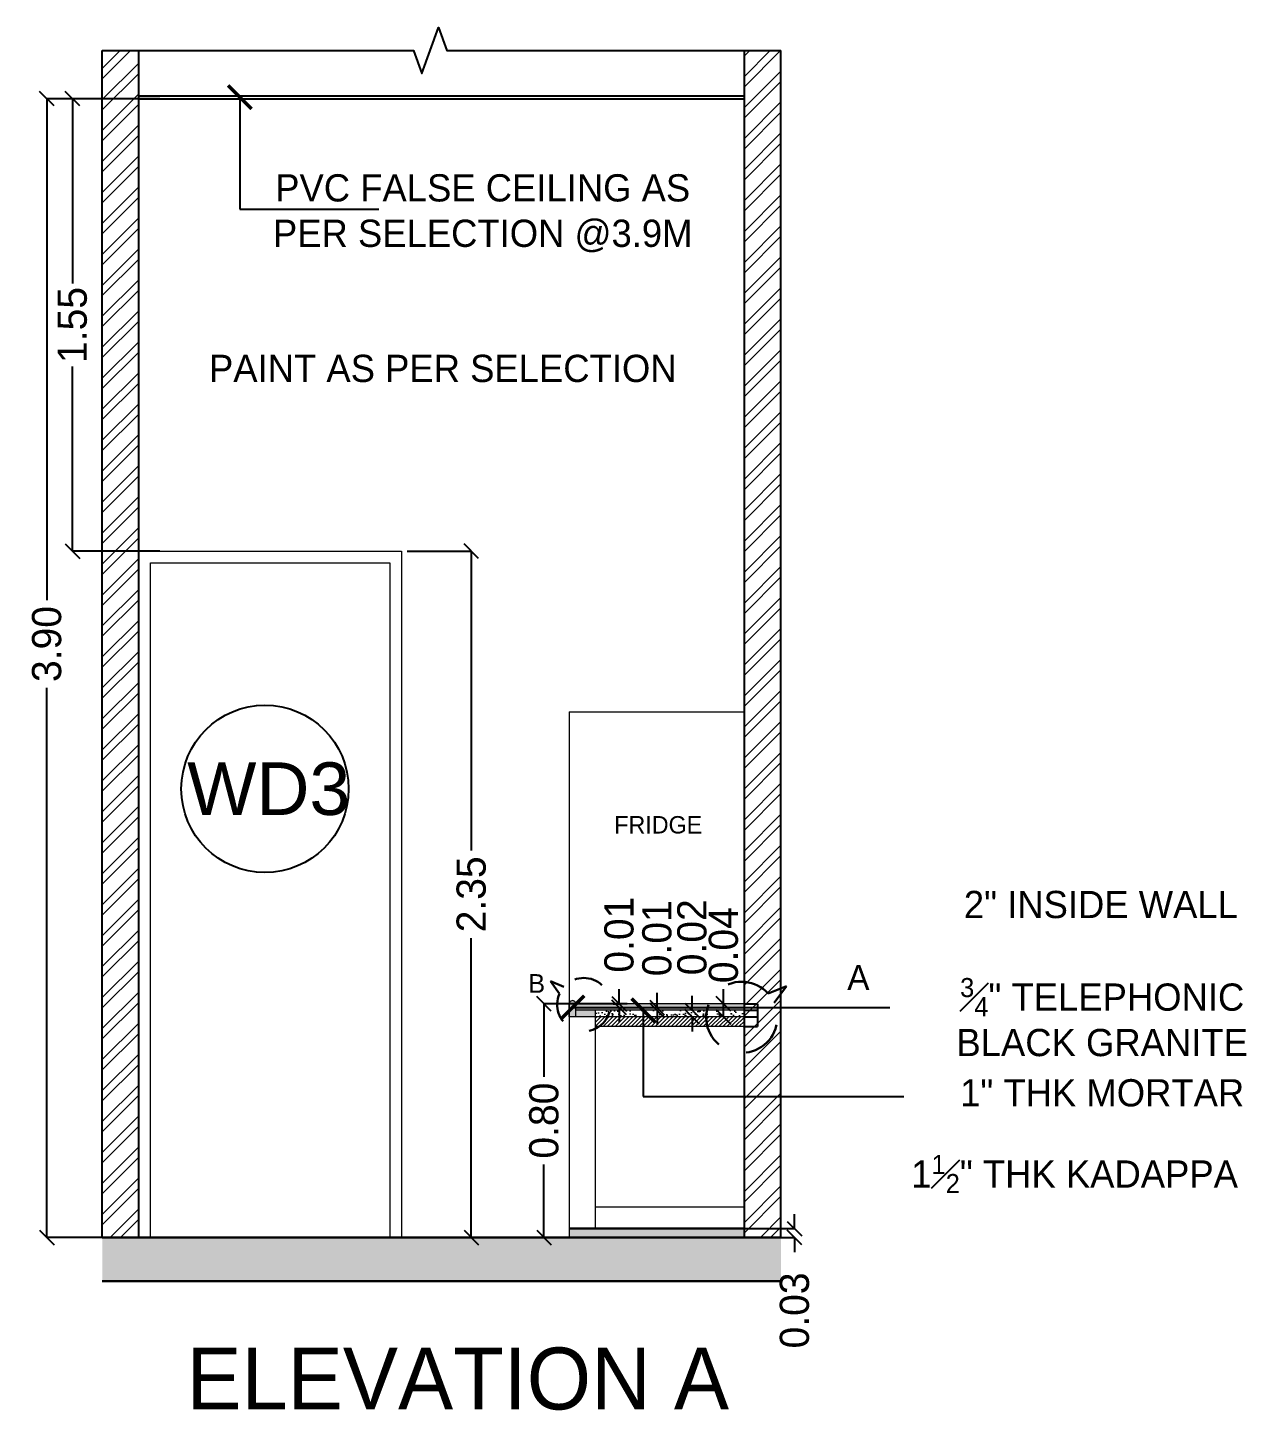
# Model space of a CAD drawing. Header units: metres. Extents: x 494 to 1845, y -666 to 1061.
# Drawn here: x 1405.457 to 1409.633, y 287.882 to 292.618 of the extents above; entities that cross this region are included whole.
import ezdxf

# ---------------------------------------------------------------- set-up
doc = ezdxf.new("R2010")
doc.units = ezdxf.units.M
doc.header["$MEASUREMENT"] = 0
doc.linetypes.add('1', pattern=[0])
doc.linetypes.add('HIDDEN', pattern=[0.375, 0.25, -0.125])
doc.layers.get('Defpoints').update_dxf_attribs({"color": 12})
for name, color, linetype, lineweight in [('10 furniture', 8, 'Continuous', 13), ('DIMENSION', 8, 'Continuous', 5), ('f1', 7, 'Continuous', 9), ('VDA - WALL PAINTS', 7, 'Continuous', 30), ('VDA-Col-slab', 1, 'Continuous', 30), ('VDA-ELEV LINES', 8, 'Continuous', 9), ('VDA-HATCH', 8, 'Continuous', 9), ('VDA-WALL', 250, 'Continuous', 25)]:
    doc.layers.add(name, color=color, linetype=linetype, lineweight=lineweight)
for name, color, linetype in [('A-Text', 250, 'Continuous'), ('Elevation', 8, 'Continuous'), ('TEXT', 7, 'Continuous'), ('VDA DIMENSION', 8, 'Continuous'), ('VDA-TEXT', 250, '1'), ('VDA_CEILING', 250, 'Continuous')]:
    doc.layers.add(name, color=color, linetype=linetype)
doc.styles.add('AutoDCRFont', font='arial.ttf')
doc.styles.add('PDF Century Gothic Bold', font='GOTHICB.TTF')
doc.styles.add('RS', font='GOTHIC.TTF')
doc.styles.get("Standard").update_dxf_attribs({"font": 'arial.ttf'})
doc.dimstyles.new('Copy of Copy of SMALL', dxfattribs={"dimtxt": 0.125, "dimasz": 0.05, "dimexe": 0, "dimexo": 0.02, "dimgap": 0.02, "dimtad": 0, "dimzin": 0, "dimdsep": 46, "dimtxsty": 'RS', "dimblk": 'OBLIQUE', "dimcen": 2.5, "dimclrd": 8, "dimclre": 8, "dimclrt": 5, "dimadec": 0, "dimazin": 0, "dimtfac": 1, "dimtofl": 0, "dimtmove": 0, "dimatfit": 3, "dimldrblk": 'OBLIQUE', "dimfxl": 0, "dimtolj": 1, "dimtzin": 0, "dimarcsym": 0})
doc.dimstyles.new('SMALL', dxfattribs={"dimtxt": 0.16, "dimasz": 0.05, "dimexe": 0, "dimexo": 0, "dimgap": 0.05, "dimtad": 0, "dimdec": 1, "dimzin": 0, "dimdsep": 46, "dimtxsty": 'RS', "dimblk": 'ARCHTICK', "dimcen": 2.5, "dimclrd": 256, "dimclre": 256, "dimclrt": 5, "dimadec": 0, "dimazin": 0, "dimtfac": 1, "dimtofl": 0, "dimtmove": 0, "dimatfit": 3, "dimldrblk": 'ARCHTICK', "dimfxl": 0, "dimtolj": 1, "dimtzin": 0, "dimarcsym": 0})

# ---------------------------------------------------------------- blocks, each defined once
blk = doc.blocks.new('WD3 T')
at = {"layer": 'VDA-TEXT', "color": 253}
blk.add_circle((1491.495427768177, 251.2783365115073, -5.466417343597031e-05), 0.2866260615620081, dxfattribs=at)
at = {"layer": 'VDA-TEXT', "color": 253, "insert": (1491.228855645813, 251.1865139231223, -5.466417343597031e-05), "char_height": 0.18, "width": 2.162233474600221, "attachment_point": 7, "style": 'PDF Century Gothic Bold'}
blk.add_mtext('{\\fArial|b0|i0|c0|p34;WD3}', dxfattribs=at)
blk = doc.blocks.new('_Oblique')
at = {"color": 0, "linetype": 'ByBlock', "lineweight": -2}
blk.add_line((-0.5, -0.5), (0.5, 0.5), dxfattribs=at)
blk = doc.blocks.new('*D807')
at = {"layer": 'Defpoints', "color": 0}
for p in [(1407.226055187469, 289.2742320459027), (1407.531378184608, 289.2742320459027), (1407.531378184608, 288.4742320459027)]:
    blk.add_point(p, dxfattribs=at)
at = {"layer": 'VDA DIMENSION', "color": 8, "lineweight": -2}
for p, q in [((1407.511378184608, 289.2742320459027), (1407.226055187469, 289.2742320459027)), ((1407.226055187469, 289.2742320459027), (1407.226055187469, 289.0247894898184)), ((1407.226055187469, 288.4742320459027), (1407.226055187469, 288.7236746019871)), ((1407.511378184608, 288.4742320459027), (1407.226055187469, 288.4742320459027))]:
    blk.add_line(p, q, dxfattribs=at)
at = {"layer": 'VDA DIMENSION', "color": 8, "lineweight": -2, "xscale": 0.05, "yscale": 0.05, "zscale": 0.05}
for p, rotation in [((1407.226055187469, 289.2742320459027), 90), ((1407.226055187469, 288.4742320459027), 270)]:
    blk.add_blockref('_Oblique', p, dxfattribs=dict(at, rotation=rotation))
at = {"layer": 'VDA DIMENSION', "color": 5, "insert": (1407.226055187469, 288.8742320459028), "char_height": 0.1, "attachment_point": 5, "rotation": 90, "style": 'RS'}
blk.add_mtext('\\A1;0.80', dxfattribs=at)
blk = doc.blocks.new('*D808')
at = {"layer": 'Defpoints', "color": 0}
for p in [(1407.845017923334, 288.5042320459027), (1407.845017923334, 288.4742320459027), (1408.084598318585, 288.4742320459027)]:
    blk.add_point(p, dxfattribs=at)
at = {"layer": 'VDA DIMENSION', "color": 8, "lineweight": -2}
for p, q in [((1408.084598318585, 288.5042320459027), (1408.084598318585, 288.5542320459027)), ((1407.865017923334, 288.5042320459027), (1408.084598318585, 288.5042320459027)), ((1407.865017923334, 288.4742320459027), (1408.084598318585, 288.4742320459027)), ((1408.084598318585, 288.4742320459027), (1408.084598318585, 288.4242320459027))]:
    blk.add_line(p, q, dxfattribs=at)
at = {"layer": 'VDA DIMENSION', "color": 8, "lineweight": -2, "xscale": 0.05, "yscale": 0.05, "zscale": 0.05}
for p, rotation in [((1408.084598318585, 288.5042320459027), 270), ((1408.084598318585, 288.4742320459027), 90)]:
    blk.add_blockref('_Oblique', p, dxfattribs=dict(at, rotation=rotation))
at = {"layer": 'VDA DIMENSION', "color": 5, "insert": (1408.084598318585, 288.2241164782617), "char_height": 0.1, "attachment_point": 5, "rotation": 90, "style": 'RS'}
blk.add_mtext('\\A1;0.03', dxfattribs=at)
blk = doc.blocks.new('FGHH-flat-3-flat-1')
at = {"color": 6, "linetype": 'HIDDEN', "lineweight": 30, "ltscale": 0.6}
for p, q in [((3190.232003335147, 49.03203580346121), (3190.294258511525, 49.05694317857979)), ((3190.294258511525, 49.05694317857979), (3190.252832504613, 48.99987537435868))]:
    blk.add_line(p, q, dxfattribs=at)
blk.add_arc((3190.141459271113, 48.95056825227277), 0.1217997923988612, 41.97948292015452, 23.87991485186649, dxfattribs=at)
blk = doc.blocks.new('FGHH-flat-4-flat-1')
at = {"color": 6, "linetype": 'HIDDEN', "lineweight": 30, "ltscale": 0.6}
for p, q in [((-2392.67400250136, 36.77402685259591), (-2392.720693883643, 36.79270738393484)), ((-2392.720693883643, 36.79270738393484), (-2392.689624378459, 36.74990653076901))]:
    blk.add_line(p, q, dxfattribs=at)
at = {"color": 6, "linetype": 'HIDDEN', "lineweight": 30, "ltscale": 0.4}
blk.add_arc((-2392.606094453334, 36.71292618920461), 0.09134984429914587, 156.1200851485284, 138.0205170792666, dxfattribs=at)
blk = doc.blocks.new('_ArchTick')
at = {"color": 0, "linetype": 'ByBlock', "const_width": 0.15}
blk.add_lwpolyline([(-0.5, -0.5), (0.5, 0.5)], dxfattribs=at)
blk = doc.blocks.new('*D809')
at = {"layer": 'Defpoints', "color": 0}
for p in [(1406.73768263831, 290.8242320459026), (1406.73768263831, 288.4742320459027), (1406.977063713305, 288.4742320459027)]:
    blk.add_point(p, dxfattribs=at)
at = {"layer": 'VDA DIMENSION', "color": 8, "lineweight": -2}
for p, q in [((1406.75768263831, 290.8242320459026), (1406.977063713305, 290.8242320459026)), ((1406.977063713305, 290.8242320459026), (1406.977063713305, 289.799109680165)), ((1406.977063713305, 288.4742320459027), (1406.977063713305, 289.4993544116403)), ((1406.75768263831, 288.4742320459027), (1406.977063713305, 288.4742320459027))]:
    blk.add_line(p, q, dxfattribs=at)
at = {"layer": 'VDA DIMENSION', "color": 8, "lineweight": -2, "xscale": 0.05, "yscale": 0.05, "zscale": 0.05}
for p, rotation in [((1406.977063713305, 290.8242320459026), 90), ((1406.977063713305, 288.4742320459027), 270)]:
    blk.add_blockref('_Oblique', p, dxfattribs=dict(at, rotation=rotation))
at = {"layer": 'VDA DIMENSION', "color": 5, "insert": (1406.977063713305, 289.6492320459027), "char_height": 0.1, "attachment_point": 5, "rotation": 90, "style": 'RS'}
blk.add_mtext('\\A1;2.35', dxfattribs=at)
blk = doc.blocks.new('*D810')
at = {"layer": 'Defpoints', "color": 0}
for p in [(1405.83768263831, 292.3742320459028), (1405.52259502629, 288.4742320459027), (1405.83768263831, 288.4742320459027)]:
    blk.add_point(p, dxfattribs=at)
at = {"layer": 'VDA DIMENSION', "color": 8, "lineweight": -2}
for p, q in [((1405.81768263831, 292.3742320459028), (1405.52259502629, 292.3742320459028)), ((1405.52259502629, 292.3742320459028), (1405.52259502629, 290.6568820870825)), ((1405.52259502629, 288.4742320459027), (1405.52259502629, 290.3562430660086)), ((1405.81768263831, 288.4742320459027), (1405.52259502629, 288.4742320459027))]:
    blk.add_line(p, q, dxfattribs=at)
at = {"layer": 'VDA DIMENSION', "color": 8, "lineweight": -2, "xscale": 0.05, "yscale": 0.05, "zscale": 0.05}
for p, rotation in [((1405.52259502629, 292.3742320459028), 90), ((1405.52259502629, 288.4742320459027), 270)]:
    blk.add_blockref('_Oblique', p, dxfattribs=dict(at, rotation=rotation))
at = {"layer": 'VDA DIMENSION', "color": 5, "insert": (1405.52259502629, 290.5065625765457), "char_height": 0.1, "attachment_point": 5, "rotation": 90, "style": 'RS'}
blk.add_mtext('\\A1;3.90', dxfattribs=at)
blk = doc.blocks.new('*D811')
at = {"layer": 'Defpoints', "color": 0}
for p in [(1405.610306321288, 292.3742320459028), (1406.101088496813, 292.3742320459028), (1406.007824142416, 290.8242320459026)]:
    blk.add_point(p, dxfattribs=at)
at = {"layer": 'VDA DIMENSION', "color": 8, "lineweight": -2}
for p, q in [((1405.910306321288, 292.3742320459028), (1405.610306321288, 292.3742320459028)), ((1405.610306321288, 292.3742320459028), (1405.610306321288, 291.7412918691521)), ((1405.610306321288, 290.8242320459026), (1405.610306321288, 291.4571722226533)), ((1405.910306321288, 290.8242320459026), (1405.610306321288, 290.8242320459026))]:
    blk.add_line(p, q, dxfattribs=at)
at = {"layer": 'VDA DIMENSION', "color": 8, "lineweight": -2, "xscale": 0.05, "yscale": 0.05, "zscale": 0.05}
for p, rotation in [((1405.610306321288, 292.3742320459028), 90), ((1405.610306321288, 290.8242320459026), 270)]:
    blk.add_blockref('_Oblique', p, dxfattribs=dict(at, rotation=rotation))
at = {"layer": 'VDA DIMENSION', "color": 5, "insert": (1405.610306321288, 291.5992320459027), "char_height": 0.1, "attachment_point": 5, "rotation": 90, "style": 'RS'}
blk.add_mtext('\\A1;1.55', dxfattribs=at)
blk = doc.blocks.new('*D816')
at = {"layer": 'Defpoints', "color": 0}
for p in [(1407.483505119847, 289.2742320459027), (1407.483505119847, 289.2742320459027), (1407.483505119847, 289.2619617896173)]:
    blk.add_point(p, dxfattribs=at)
at = {"layer": 'VDA DIMENSION', "color": 8, "lineweight": -2}
for p, q in [((1407.483505119847, 289.2742320459027), (1407.483505119847, 289.3242320459028)), ((1407.463505119847, 289.2742320459027), (1407.483505119847, 289.2742320459027)), ((1407.463505119847, 289.2619617896173), (1407.483505119847, 289.2619617896173)), ((1407.483505119847, 289.2619617896173), (1407.483505119847, 289.2119617896172))]:
    blk.add_line(p, q, dxfattribs=at)
at = {"layer": 'VDA DIMENSION', "color": 8, "lineweight": -2, "xscale": 0.05, "yscale": 0.05, "zscale": 0.05}
for p, rotation in [((1407.483505119847, 289.2742320459027), 270), ((1407.483505119847, 289.2619617896173), 90)]:
    blk.add_blockref('_Oblique', p, dxfattribs=dict(at, rotation=rotation))
at = {"layer": 'VDA DIMENSION', "color": 5, "insert": (1407.483505119847, 289.5111593062697), "char_height": 0.1, "attachment_point": 5, "rotation": 90, "style": 'RS'}
blk.add_mtext('\\A1;0.01', dxfattribs=at)
blk = doc.blocks.new('*D817')
at = {"layer": 'Defpoints', "color": 0}
for p in [(1407.606843795487, 289.2619617896173), (1407.606843795487, 289.2520098236809), (1407.61333923448, 289.2619617896173)]:
    blk.add_point(p, dxfattribs=at)
at = {"layer": 'VDA DIMENSION', "color": 8, "lineweight": -2}
for p, q in [((1407.61333923448, 289.2619617896173), (1407.61333923448, 289.3119617896173)), ((1407.61333923448, 289.2619617896173), (1407.61333923448, 289.2619617896173)), ((1407.61333923448, 289.2520098236809), (1407.61333923448, 289.2520098236809)), ((1407.61333923448, 289.2520098236809), (1407.61333923448, 289.2020098236808))]:
    blk.add_line(p, q, dxfattribs=at)
at = {"layer": 'VDA DIMENSION', "color": 8, "lineweight": -2, "xscale": 0.05, "yscale": 0.05, "zscale": 0.05}
for p, rotation in [((1407.61333923448, 289.2619617896173), 270), ((1407.61333923448, 289.2520098236809), 90)]:
    blk.add_blockref('_Oblique', p, dxfattribs=dict(at, rotation=rotation))
at = {"layer": 'VDA DIMENSION', "color": 5, "insert": (1407.61333923448, 289.4988890499843), "char_height": 0.1, "attachment_point": 5, "rotation": 90, "style": 'RS'}
blk.add_mtext('\\A1;0.01', dxfattribs=at)
blk = doc.blocks.new('*D818')
at = {"layer": 'Defpoints', "color": 0}
for p in [(1407.733432868512, 289.2520098236809), (1407.749310608274, 289.2520098236809), (1407.749310608274, 289.2297876014585)]:
    blk.add_point(p, dxfattribs=at)
at = {"layer": 'VDA DIMENSION', "color": 8, "lineweight": -2}
for p, q in [((1407.733432868512, 289.2520098236809), (1407.733432868512, 289.3020098236809)), ((1407.733432868512, 289.2520098236809), (1407.733432868512, 289.2520098236809)), ((1407.733432868512, 289.2297876014585), (1407.733432868512, 289.2297876014585)), ((1407.733432868512, 289.2297876014585), (1407.733432868512, 289.1797876014585))]:
    blk.add_line(p, q, dxfattribs=at)
at = {"layer": 'VDA DIMENSION', "color": 8, "lineweight": -2, "xscale": 0.05, "yscale": 0.05, "zscale": 0.05}
for p, rotation in [((1407.733432868512, 289.2520098236809), 270), ((1407.733432868512, 289.2297876014585), 90)]:
    blk.add_blockref('_Oblique', p, dxfattribs=dict(at, rotation=rotation))
at = {"layer": 'VDA DIMENSION', "color": 5, "insert": (1407.733432868512, 289.5022613532526), "char_height": 0.1, "attachment_point": 5, "rotation": 90, "style": 'RS'}
blk.add_mtext('\\A1;0.02', dxfattribs=at)
blk = doc.blocks.new('*D819')
at = {"layer": 'Defpoints', "color": 0}
for p in [(1407.826886357887, 289.2742320459027), (1407.841320666761, 289.2742320459027), (1407.826886357887, 289.2297876014585)]:
    blk.add_point(p, dxfattribs=at)
at = {"layer": 'VDA DIMENSION', "color": 8, "lineweight": -2}
for p, q in [((1407.841320666761, 289.2742320459027), (1407.841320666761, 289.3242320459028)), ((1407.841320666761, 289.2742320459027), (1407.841320666761, 289.2742320459027)), ((1407.841320666761, 289.2297876014585), (1407.841320666761, 289.2742320459027)), ((1407.841320666761, 289.2297876014585), (1407.841320666761, 289.2297876014585))]:
    blk.add_line(p, q, dxfattribs=at)
at = {"layer": 'VDA DIMENSION', "color": 8, "lineweight": -2, "xscale": 0.05, "yscale": 0.05, "zscale": 0.05}
for p, rotation in [((1407.841320666761, 289.2742320459027), 90), ((1407.841320666761, 289.2297876014585), 270)]:
    blk.add_blockref('_Oblique', p, dxfattribs=dict(at, rotation=rotation))
at = {"layer": 'VDA DIMENSION', "color": 5, "insert": (1407.841320666761, 289.4751633851278), "char_height": 0.1, "attachment_point": 5, "rotation": 90, "style": 'RS'}
blk.add_mtext('\\A1;0.04', dxfattribs=at)

msp = doc.modelspace()

# ---------------------------------------------------------------- hatches: boundary and pattern name
at = {"layer": 'f1', "ltscale": 2}
h = msp.add_hatch(dxfattribs=at)
h.set_pattern_fill('AR-SAND', color=0, scale=0.015480992845993, angle=179.9999999999405, style=0)
h.set_pattern_definition([(37.50000000005954, (-3659.170379324657, 7682.468974320984), (-0.0009751997262709195, 0.02982914498358104), [0, -0.02353110912590935, 0, -0.02631768783818816, 0, -0.02515661337473868]), (7.500000000059517, (-3659.170379324657, 7682.468974320984), (0.02739790051320941, 0.04368962304619742), [0, -0.01269441413371428, 0, -0.02120896019901038, 0, -0.008127521244146299]), (327.5000000000596, (-3659.189420945858, 7682.468974320982), (0.04821000788318215, 8.760776737090258e-05), [0, -0.007740496422996496, 0, -0.02786578712278742, 0, -0.03638033318808351]), (317.5000000000595, (-3659.189420945858, 7682.468974320982), (0.04653782445951883, 0.01358728914189834), [0, -0.003870248211498251, 0, -0.01826757155827173, 0, -0.02089934034209054])])
h.paths.add_polyline_path([(1407.912682638309, 289.2297876014585), (1407.912682638309, 289.2520098236809), (1407.401571527198, 289.2520098236809), (1407.401571527198, 289.2297876014585)])
h = msp.add_hatch(dxfattribs=at)
h.set_pattern_fill('ANSI31', color=8, scale=0.0774049642299651, angle=179.9999999999405, style=0)
h.set_pattern_definition([(45.00000000005952, (-3659.170379324657, 7682.435640987651), (-0.006841696888070911, 0.006841696888056688), [])])
h.paths.add_polyline_path([(1407.912682638309, 289.1964542681252), (1407.401571527198, 289.1964542681252), (1407.401571527198, 289.2297876014585), (1407.912682638309, 289.2297876014585)])
at = {"layer": 'VDA-HATCH', "lineweight": 0}
h = msp.add_hatch(dxfattribs=at)
h.set_pattern_fill('ANSI32', color=8, scale=0.2, angle=360)
h.set_pattern_definition([(44.99999999999999, (-7.329536981030742, 44.25225450791078), (-0.05303300858899107, 0.05303300858899107), []), (44.99999999999999, (-7.294181642030253, 44.25225450791078), (-0.05303300858899107, 0.05303300858899107), [])])
h.paths.add_polyline_path([(1408.03768263831, 292.5388931071885), (1407.912682638309, 292.5388931071885), (1407.912682638309, 288.4742320459027), (1408.03768263831, 288.4742320459027)])
h.paths.add_polyline_path([(1405.837682638333, 290.7242320459027), (1405.83768263831, 292.5388931071885), (1405.71268263831, 292.5388931071885), (1405.71268263831, 288.4742320459027), (1405.837682638333, 288.4742320459027)])
at = {"layer": 'VDA-HATCH', "true_color": 0x636466}
h = msp.add_hatch(color=251, dxfattribs=at)
h.dxf.hatch_style = 1
h.paths.add_polyline_path([(1407.312631767487, 288.4742320459027), (1407.312631768047, 288.5042320459027), (1407.912631768046, 288.5042320459027), (1407.912631768046, 288.4742320459027)])
h.paths.add_polyline_path([(1407.912631768046, 289.2520297484337), (1407.334853990269, 289.2520297484337), (1407.334853990269, 289.2742519706556), (1407.912631768046, 289.2742519706556)])
h.paths.add_polyline_path([(1407.401520656935, 289.2298075262113), (1407.401520656935, 289.2520297484337), (1407.334853990269, 289.2520297484337), (1407.334853990269, 289.2298075262113)])
h.paths.add_polyline_path([(1407.334853990269, 289.2298075262113), (1407.334853990269, 289.2742519706556, 1.00000000001819), (1407.312631768047, 289.2742519706556), (1407.312631768047, 289.2298075262113)])
at = {"layer": 'VDA-HATCH', "lineweight": 40}
h = msp.add_hatch(color=256, dxfattribs=at)
h.dxf.hatch_style = 1
h.paths.add_polyline_path([(1405.71268263831, 288.3242320459026), (1408.03768263831, 288.3242320459026), (1408.03768263831, 288.4742320459027), (1405.71268263831, 288.4742320459027)])

# ---------------------------------------------------------------- linework, layer by layer
at = {"layer": '10 furniture', "color": 0}
for p, q in [((1407.312682637751, 290.2742320428534), (1407.912682638309, 290.2742320428534, -3.835776264615732e-05)), ((1407.312682637751, 290.2742320428534), (1407.312682637751, 288.4742320430396, -3.835776264615732e-05)), ((1407.912682638309, 288.4742320459027), (1407.912682638309, 290.2742320457165, -3.835776264615732e-05))]:
    msp.add_line(p, q, dxfattribs=at)
at = {"layer": 'Elevation', "linetype": 'HIDDEN', "ltscale": 0.1}
for p, q in [((1407.912682638309, 289.2742320459027), (1407.957127082754, 289.2742320459027, -3.835776264615732e-05)), ((1407.912682638309, 289.2520098236809), (1407.957127082754, 289.2520098236809, -3.835776264615732e-05)), ((1407.957127082754, 289.2742320459027), (1407.957127082754, 289.1964542681252, -3.835776264615732e-05)), ((1407.912682638309, 289.2297876014585), (1407.957127082754, 289.2297876014585, -3.835776264615732e-05)), ((1407.912682638309, 289.1964542681252), (1407.957127082754, 289.1964542681252, -3.835776264615732e-05))]:
    msp.add_line(p, q, dxfattribs=at)
at = {"layer": 'f1', "color": 0, "ltscale": 2}
for p, q in [((1407.31268263831, 289.2297876014585), (1407.31268263831, 289.2742320459027, -3.835776264615732e-05)), ((1407.912682638309, 289.2742320459027), (1407.334904860533, 289.2742320459027, -3.835776264615732e-05)), ((1407.334904860532, 289.2297876014585), (1407.334904860532, 289.2742320459027, -3.835776264615732e-05)), ((1407.912682638309, 289.2520098236809), (1407.334904860532, 289.2520098236809, -3.835776264615732e-05)), ((1407.912682638309, 289.2297876014585), (1407.31268263831, 289.2297876014585, -3.835776264615732e-05))]:
    msp.add_line(p, q, dxfattribs=at)
at = {"layer": 'f1', "color": 0, "lineweight": 30, "ltscale": 2}
msp.add_line((1407.912682638309, 288.5042320459027), (1407.31268263831, 288.5042320459027, -3.835776264615732e-05), dxfattribs=at)
at = {"layer": 'f1', "color": 0, "ltscale": 2}
for points in [[(1407.401571527198, 289.2520098236809), (1407.401571527198, 288.5042320459027)], [(1407.912682638309, 288.5042320459027), (1407.912682638309, 289.1964542681252), (1407.401571527198, 289.1964542681252)], [(1407.401571527198, 288.5792320458561), (1407.912682638309, 288.5792320458561)], [(1407.912682638309, 288.5042320459027), (1407.401571527198, 288.5042320459027)]]:
    msp.add_lwpolyline(points, dxfattribs=at)
msp.add_arc((1407.323793749421, 289.2742320459027, -3.835776264615732e-05), 0.01111111111134147, 359.9999999989578, 180.0000000010422, dxfattribs=at)
at = {"layer": 'VDA-Col-slab'}
for p, q in [((1408.03768263831, 288.4742320459027), (1405.71268263831, 288.4742320459027, -3.835776264615732e-05)), ((1408.03768263831, 288.3242320459026), (1405.71268263831, 288.3242320459026, -3.835776264615732e-05))]:
    msp.add_line(p, q, dxfattribs=at)
at = {"layer": 'VDA-ELEV LINES'}
for points in [[(1405.837682638333, 288.4742320459027), (1405.837682638333, 290.8242320459026), (1406.73768263831, 290.8242320459026), (1406.73768263831, 288.4742320459027)], [(1405.877682638333, 288.4742320459027), (1405.877682638333, 290.7842320459027), (1406.69768263831, 290.7842320459027), (1406.69768263831, 288.4742320459027)]]:
    msp.add_lwpolyline(points, dxfattribs=at)
at = {"layer": 'VDA-WALL'}
for p, q in [((1405.71268263831, 288.4742320459027), (1405.71268263831, 292.5388931071885, -3.835776264615732e-05)), ((1405.83768263831, 288.4742320459027), (1405.83768263831, 292.5388931071885, -3.835776264615732e-05)), ((1407.912682638309, 288.4742320459027), (1407.912682638309, 292.5388931071885, -3.835776264615732e-05)), ((1408.03768263831, 288.4742320459027), (1408.03768263831, 292.5388931071885, -3.835776264615732e-05))]:
    msp.add_line(p, q, dxfattribs=at)
at = {"layer": 'VDA_CEILING'}
for p, q in [((1405.83768263831, 292.3842320459026), (1407.912682638309, 292.3842320459026, -3.835776264615732e-05)), ((1405.83768263831, 292.3742320459028), (1407.912682638309, 292.3742320459028, -3.835776264615732e-05))]:
    msp.add_line(p, q, dxfattribs=at)
msp.add_lwpolyline([(1405.71268263831, 292.5388931071885), (1406.778752482551, 292.5388931071885), (1406.807380466635, 292.4602383673526), (1406.864636434804, 292.6175478470244), (1406.893264418888, 292.5388931071885), (1408.03768263831, 292.5388931071885)], dxfattribs=at)

# ---------------------------------------------------------------- block references
at = {"layer": 'DIMENSION'}
msp.add_blockref('WD3 T', (-85.22529028127201, 38.73207925707294), dxfattribs=at)
at = {"layer": 'VDA - WALL PAINTS'}
for name, p in [('FGHH-flat-4-flat-1', (3799.968580483762, 252.5586811404824)), ('FGHH-flat-3-flat-1', (-1782.237832093372, 240.2775351413021))]:
    msp.add_blockref(name, p, dxfattribs=at)

# ---------------------------------------------------------------- texts
at = {"layer": 'A-Text', "ltscale": 0.001, "style": 'RS'}
for s, insert, char_height, width, attachment_point, rotation in [('{\\C1;A}', (1408.341300058067, 289.4072444743378), 0.08533333333323988, 0.4415234237299033, 3, 359.9999987888497), ('\\pi0.13844;{\\C1;B}', (1407.034231370184, 289.3759631402595), 0.0639999999999299, 0.3311425677974273, 1, 1.2111503005138613e-06)]:
    msp.add_mtext(s, dxfattribs=dict(at, insert=insert, char_height=char_height, width=width, attachment_point=attachment_point, rotation=rotation))
at = {"layer": 'TEXT', "lineweight": 0, "insert": (1407.617490062105, 289.9172892231783), "char_height": 0.05968097472003327, "width": 0.7561905270435745, "attachment_point": 2}
msp.add_mtext('{\\fCentury Gothic|b0|i0|c0|p34;FRIDGE }', dxfattribs=at)
at = {"layer": 'VDA-TEXT', "color": 250, "lineweight": 25, "ltscale": 111, "attachment_point": 2, "style": 'AutoDCRFont'}
for s, insert, char_height, width in [('{\\fCentury Gothic|b0|i0|c0|p34;PVC FALSE CEILING AS }{\\fCentury Gothic|b0|i0|c0|p34;PER SELECTION @3.9M}', (1407.016107486597, 292.1155474099947), 0.09333333333352198, 1.533671696662285), ('{\\fCentury Gothic|b0|i0|c0|p34;PAINT AS PER SELECTION}', (1406.87936578478, 291.4972371061268), 0.09333333333352198, 1.533671696662285), ('{\\A1;\\fCentury Gothic|b0|i0|c0|p34;2" INSIDE WALL}', (1409.134063292685, 289.6611034058053), 0.09333333333352198, 1.305092096154684), ('{\\A1;\\fCentury Gothic|b0|i0|c0|p34;\\H0.70000x;\\S3#4;}{\\A1;\\fCentury Gothic|b0|i0|c0|p34;" TELEPHONIC }{\\A1;\\fCentury Gothic|b0|i0|c0|p34;BLACK GRANITE}', (1409.138509388798, 289.3626234582662), 0.09333333333352198, 1.305092096154684), ('{\\A1;\\fCentury Gothic|b0|i0|c0|p34;1" THK MORTAR}', (1409.138509388798, 289.0162016214932), 0.09333333333352198, 1.305092096154684), ('{\\A1;\\fCentury Gothic|b0|i0|c0|p34;1{\\A1;\\fCentury Gothic|b0|i0|c0|p34;\\H0.70000x;\\S1#2;}" THK KADAPPA}', (1409.044049048464, 288.7567572994648), 0.09333333333352198, 1.305092096154684), ('{\\fCentury Gothic|b0|i0|c0|p34;ELEVATION A}', (1406.930550678412, 288.0970087909501), 0.2120256893973672, 1.971327804776401)]:
    msp.add_mtext(s, dxfattribs=dict(at, insert=insert, char_height=char_height, width=width))

# ---------------------------------------------------------------- dimensions: what is measured, and where the dimension line sits
at = {"layer": 'VDA DIMENSION'}
dim = msp.add_linear_dim(base=(1405.52259502629, 288.4742320459027, -3.835776264615732e-05), p1=(1405.83768263831, 292.3742320459028, -3.835776264615732e-05), p2=(1405.83768263831, 288.4742320459027), angle=90, dimstyle='Copy of Copy of SMALL', override={"dimtxt": 0.1, "dimblk": 'Oblique'}, dxfattribs=at)
dim.commit()
dim.dimension.update_dxf_attribs({"geometry": '*D810', "text_midpoint": (1405.52259502629, 290.5065625765457, -3.835776264615732e-05), "dimtype": 160})
for base, p1, p2, picture, middle in [((1405.610306321288, 292.3742320459028, -3.835776264615732e-05), (1406.007824142416, 290.8242320459026), (1406.101088496813, 292.3742320459028, -4.869233445821482e-06), '*D811', (1405.610306321288, 291.5992320459027, -3.835776264615732e-05)), ((1406.977063713305, 288.4742320459027), (1406.73768263831, 290.8242320459026), (1406.73768263831, 288.4742320459027), '*D809', (1406.977063713305, 289.6492320459027)), ((1407.483505119847, 289.2742320459027), (1407.483505119847, 289.2619617896173, -0.00141831469755904), (1407.483505119847, 289.2742320459027, -3.835776264615732e-05), '*D816', (1407.483505119847, 289.5111593062697)), ((1407.61333923448, 289.2619617896173), (1407.606843795487, 289.2520098236809, -3.835776264615732e-05), (1407.606843795487, 289.2619617896173, -0.00141831469755904), '*D817', (1407.61333923448, 289.4988890499843)), ((1407.733432868512, 289.2520098236809), (1407.749310608274, 289.2297876014585, -3.835776264615732e-05), (1407.749310608274, 289.2520098236809, -3.835776264615732e-05), '*D818', (1407.733432868512, 289.5022613532526)), ((1407.841320666761, 289.2742320459027), (1407.826886357887, 289.2297876014585, -3.835776264615732e-05), (1407.826886357887, 289.2742320459027, -3.835776264615732e-05), '*D819', (1407.841320666761, 289.4751633851278)), ((1407.226055187469, 289.2742320459027, -3.835776264615775e-05), (1407.531378184608, 288.4742320459027, -3.835776264615775e-05), (1407.531378184608, 289.2742320459027, -3.835776264615735e-05), '*D807', (1407.226055187469, 288.8742320459028, -3.835776264615775e-05)), ((1408.084598318585, 288.4742320459027, -3.835776264615775e-05), (1407.845017923334, 288.5042320459027, -3.835776264615775e-05), (1407.845017923334, 288.4742320459027, -3.835776264615775e-05), '*D808', (1408.084598318585, 288.2241164782617, -3.835776264615775e-05))]:
    dim = msp.add_linear_dim(base=base, p1=p1, p2=p2, angle=90, dimstyle='Copy of Copy of SMALL', override={"dimtxt": 0.1, "dimblk": 'Oblique'}, dxfattribs=at)
    dim.commit()
    dim.dimension.update_dxf_attribs({"geometry": picture, "text_midpoint": middle})

# ---------------------------------------------------------------- leaders
for points in [[(1406.183874372721, 292.3793389345025, 0.001341599172266724), (1406.184172808838, 291.996134772579, 0.001341599172266724), (1406.660266102815, 291.9963201612397, 0.001341599172266724)], [(1407.324088307915, 289.2619617896173, -0.00141831469755904), (1408.410998154508, 289.2619617896173, -0.00141831469755904)], [(1407.565938068624, 289.2520098236809, -3.835776264615732e-05), (1407.565938068624, 288.9565395423486, -3.835776264615732e-05), (1408.458842619745, 288.9565395423486, -3.835776264615732e-05)]]:
    msp.add_leader(points, dimstyle='SMALL', override={"dimasz": 0.08, "dimfxl": 0.3, "dimarcsym": 1})

doc.saveas('drawing.dxf')
